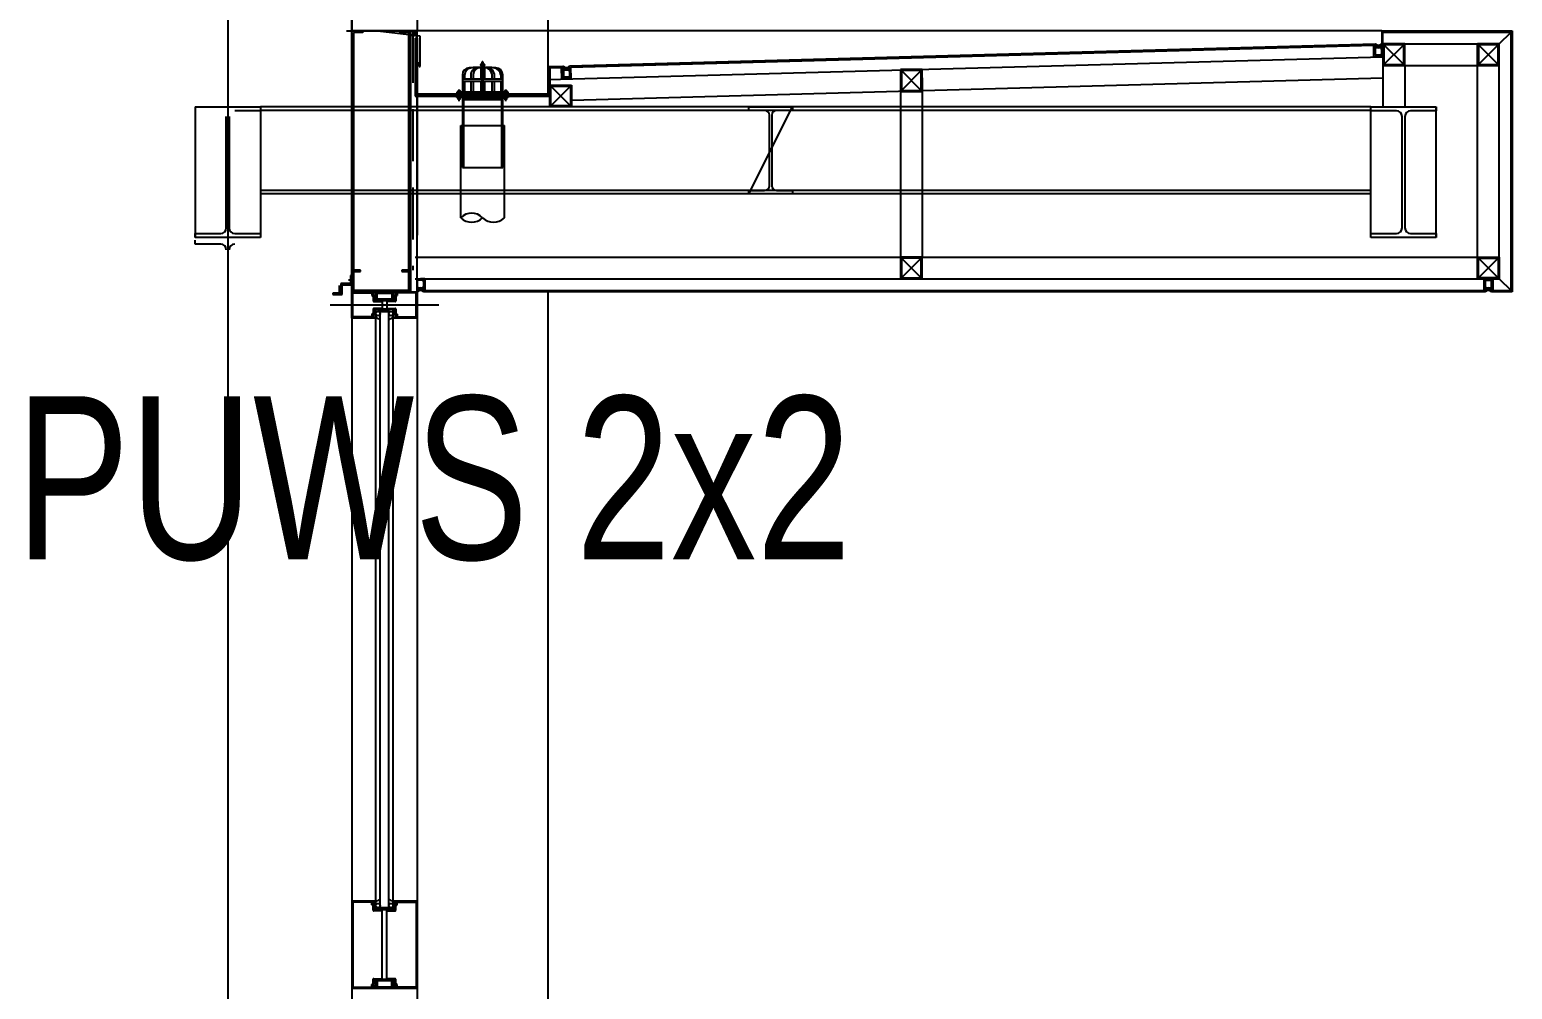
# Model space of a CAD drawing. Header units: millimetres. Extents: x 0 to 268175, y 0 to 74250.
# Drawn here: x 115230 to 118635, y 49346 to 51551 of the extents above; entities that cross this region are included whole.
import ezdxf
from ezdxf.enums import TextEntityAlignment as Align

# ---------------------------------------------------------------- set-up
doc = ezdxf.new("R2010")
doc.units = ezdxf.units.MM
doc.header["$LTSCALE"] = 200
doc.linetypes.add('CEN-GAUN', pattern=[32.2, 30, -1, 0.2, -1])
doc.linetypes.add('H3', pattern=[3, 2, -1])
for name, color, linetype in [('1 CEN', 15, 'CEN-GAUN'), ('BA', 9, 'Continuous'), ('PIPE RACK', 6, 'Continuous')]:
    doc.layers.add(name, color=color, linetype=linetype)
doc.styles.add('돋움체', font='gulim.ttc')

msp = doc.modelspace()

# ---------------------------------------------------------------- linework, layer by layer
at = {"layer": '1 CEN'}
msp.add_line((115685.2, 61303.5), (115685.2, 44634.9), dxfattribs=at)
at = {"layer": 'BA'}
for p, q in [((116420.2, 59148.2), (116420.2, 51467.6)), ((115970.2, 51608.2), (115970.2, 51548.2)), ((115970.2, 51548.2), (115970.2, 51608.2)), ((116120.2, 51580.7), (116120.2, 51548.2)), ((116030.2, 51547.5), (115957.9, 51547.5)), ((115970.2, 51548.2), (116105.2, 51548.2)), ((115970.2, 50948.2), (115970.2, 51548.2)), ((116120.2, 51548.2), (115970.2, 51548.2)), ((115995.2, 51544.2), (115974.2, 51544.2)), ((115974.2, 51544.2), (115974.2, 50952.2)), ((115995.2, 51548.2), (115995.2, 51544.2)), ((116127.2, 51535.7), (116030.2, 51547.5)), ((116080.2, 51544.2), (116080.2, 51548.2)), ((116101.2, 51544.2), (116080.2, 51544.2)), ((116101.2, 50952.2), (116101.2, 51544.2)), ((116102.1, 51545.2), (116102.1, 51541.2)), ((116111.1, 51548.2), (116105.1, 51548.2)), ((116105.1, 51538.2), (116111.1, 51538.2)), ((116105.2, 51548.2), (116105.2, 50948.2)), ((116108.2, 51548.2), (116120.2, 51548.2)), ((116108.2, 51538.2), (116120.2, 51536.6)), ((116114.1, 51541.2), (116114.1, 51545.2)), ((116115.5, 51531.4), (116115.5, 51398.2)), ((116115.5, 51531.4), (116118.7, 51531.4)), ((116118.7, 51531.4), (116118.7, 51401.4)), ((116118.7, 51531.4), (116120.2, 51531.4)), ((116120.2, 50888.2), (116120.2, 51548.2)), ((118335.2, 51548.2), (116120.2, 51548.2)), ((116120.2, 51531.4), (116120.2, 51402.9)), ((116127.2, 51465.7), (116127.2, 51535.7)), ((116470.4, 51467.4), (118320.2, 51517.9)), ((118320.2, 51500.2), (118320.2, 51518.2)), ((118320.2, 51491.2), (118320.2, 51517.9)), ((118335.2, 51548.2), (118635.2, 51548.2)), ((118335.2, 51548.2), (118335.2, 51492.7)), ((118335.2, 51500.2), (118335.2, 51518.2)), ((118338.2, 51545.2), (118632.2, 51545.2)), ((118338.2, 51491.2), (118338.2, 51545.2)), ((118388.2, 51518.2), (118338.2, 51518.2)), ((118338.2, 51518.2), (118338.2, 51468.2)), ((118340.5, 51518.2), (118605.2, 51518.2)), ((118388.2, 51468.2), (118388.2, 51518.2)), ((118555.2, 50978.2), (118555.2, 51518.2)), ((118605.2, 51518.2), (118555.2, 51518.2)), ((118555.2, 51518.2), (118555.2, 51468.2)), ((118605.2, 51518.2), (118632.2, 51545.2)), ((118605.2, 50978.2), (118605.2, 51518.2)), ((118605.2, 51468.2), (118605.2, 51518.2)), ((118632.2, 50951.2), (118632.2, 51545.2)), ((118635.2, 51548.2), (118635.2, 50948.2)), ((116421, 51436.1), (118338.2, 51488.3)), ((116473.4, 51464.4), (118317.2, 51514.8)), ((118317.2, 51488.2), (118317.2, 51514.8)), ((118317.2, 51488.2), (118327.8, 51488.2)), ((118320.2, 51504.6), (118320.2, 51495.6)), ((118320.2, 51492.7), (118335.2, 51492.7)), ((118320.2, 51491.2), (118327.8, 51491.2)), ((118320.2, 51491.2), (118338.2, 51491.2)), ((118330.7, 51509.1), (118324.7, 51509.1)), ((118324.7, 51491.1), (118330.7, 51491.1)), ((118327.8, 51491.2), (118327.8, 51488.2)), ((118335.2, 51495.6), (118335.2, 51504.6)), ((118340.5, 51470.5), (118385.9, 51515.9)), ((118340.5, 51515.9), (118385.9, 51470.5)), ((118385.9, 51515.9), (118340.5, 51515.9)), ((118340.5, 51515.9), (118340.5, 51470.5)), ((118385.9, 51470.5), (118385.9, 51515.9)), ((118557.5, 51470.5), (118602.9, 51515.9)), ((118557.5, 51515.9), (118602.9, 51470.5)), ((118602.9, 51515.9), (118557.5, 51515.9)), ((118557.5, 51515.9), (118557.5, 51470.5)), ((118602.9, 51470.5), (118602.9, 51515.9)), ((116125.2, 51475.7), (116125.2, 51465.7)), ((116125.2, 51465.7), (116127.2, 51465.7)), ((116301.1, 51462.7), (116239.8, 51462.7)), ((116243.6, 51449.7), (116243.6, 51437.1)), ((116249.1, 51462.7), (116249.1, 51464.7)), ((116249.1, 51464.7), (116291.8, 51464.7)), ((116291.8, 51462.7), (116249.1, 51462.7)), ((116249.2, 51449.1), (116249.2, 51437.1)), ((116266.4, 51462.7), (116266.4, 51437.1)), ((116266.9, 51465.6), (116274.1, 51465.6)), ((116266.9, 51464.9), (116266.9, 51465.6)), ((116274.1, 51464.9), (116266.9, 51464.9)), ((116269, 51474.9), (116271.9, 51474.7)), ((116269, 51474.4), (116271.9, 51474.2)), ((116269, 51474), (116271.9, 51473.7)), ((116269, 51473.5), (116271.9, 51473.3)), ((116269, 51473.1), (116271.9, 51472.8)), ((116269, 51472.6), (116271.9, 51472.3)), ((116269, 51472.1), (116271.9, 51471.9)), ((116269, 51471.7), (116271.9, 51471.4)), ((116269, 51471.2), (116271.9, 51471)), ((116269, 51470.8), (116271.9, 51470.5)), ((116269, 51470.3), (116271.9, 51470.1)), ((116269, 51469.8), (116271.9, 51469.6)), ((116269, 51469.4), (116271.9, 51469.1)), ((116269, 51468.9), (116271.9, 51468.7)), ((116269, 51468.4), (116271.9, 51468.2)), ((116269.3, 51467.3), (116269.3, 51476.2)), ((116269.3, 51464.7), (116269.3, 51466.5)), ((116269.3, 51388.5), (116269.3, 51462.7)), ((116270.5, 51454.5), (116270.5, 51476.8)), ((116271.6, 51467.3), (116271.6, 51476.2)), ((116271.6, 51464.7), (116271.6, 51466.5)), ((116271.6, 51388.5), (116271.6, 51462.7)), ((116274.1, 51465.6), (116274.1, 51464.9)), ((116274.5, 51462.7), (116274.5, 51437.1)), ((116291.7, 51449.1), (116291.7, 51437.1)), ((116291.8, 51464.7), (116291.8, 51462.7)), ((116297.3, 51449.7), (116297.3, 51437.1)), ((116420.2, 51467.6), (116420.2, 51402.9)), ((116420.2, 51466.1), (116455.4, 51467)), ((116421.7, 51466.1), (116453.9, 51466.9)), ((116421.7, 51466.1), (116421.7, 51401.4)), ((116424.9, 51463), (116450.7, 51463.6)), ((116424.9, 51463), (116424.9, 51398.2)), ((116450.7, 51463.6), (116451.4, 51436.9)), ((116453.9, 51467), (116454.5, 51440)), ((116455.4, 51467), (116456, 51441.5)), ((116455.8, 51449), (116455.4, 51467)), ((116455.9, 51444.4), (116455.7, 51453.4)), ((116460.1, 51458), (116466.1, 51458.1)), ((116471, 51440.4), (116470.4, 51467.4)), ((116470.8, 51449.4), (116470.4, 51467.4)), ((116470.7, 51453.7), (116470.9, 51444.7)), ((116474.1, 51437.5), (116473.4, 51464.4)), ((117280.2, 51458.9), (117230.2, 51458.9)), ((117230.2, 51458.9), (117230.2, 51408.9)), ((117232.5, 51411.2), (117277.9, 51456.6)), ((117232.5, 51456.6), (117277.9, 51411.2)), ((117277.9, 51456.6), (117232.5, 51456.6)), ((117232.5, 51456.6), (117232.5, 51411.2)), ((117277.9, 51411.2), (117277.9, 51456.6)), ((117280.2, 51408.9), (117280.2, 51458.9)), ((118338.2, 51468.2), (118555.2, 51468.2)), ((118338.2, 51468.2), (118338.2, 51373.2)), ((118338.2, 51468.2), (118388.2, 51468.2)), ((118340.5, 51470.5), (118385.9, 51470.5)), ((118388.2, 51468.2), (118388.2, 51373.2)), ((118555.2, 51468.2), (118605.2, 51468.2)), ((118557.5, 51470.5), (118602.9, 51470.5)), ((116224, 51446.9), (116224, 51406.7)), ((116316.9, 51437.1), (116224, 51437.1)), ((116316.9, 51431.9), (116224, 51431.9)), ((116229, 51446.9), (116229, 51437.1)), ((116229, 51431.9), (116229, 51406.7)), ((116243.6, 51431.9), (116243.6, 51406.7)), ((116249.2, 51431.9), (116249.2, 51406.7)), ((116266.4, 51431.9), (116266.4, 51406.7)), ((116274.1, 51415.6), (116266.9, 51415.6)), ((116266.9, 51415.6), (116266.9, 51414.9)), ((116266.9, 51414.9), (116274.1, 51414.9)), ((116268.1, 51413.5), (116268.1, 51414.9)), ((116272.8, 51413.5), (116272.8, 51414.9)), ((116274.1, 51414.9), (116274.1, 51415.6)), ((116274.5, 51431.9), (116274.5, 51406.7)), ((116291.7, 51431.9), (116291.7, 51406.7)), ((116297.3, 51431.9), (116297.3, 51406.7)), ((116312, 51446.9), (116312, 51437.1)), ((116312, 51431.9), (116312, 51406.7)), ((116316.9, 51406.7), (116316.9, 51446.9)), ((116424.9, 51373.2), (116424.9, 51423.2)), ((116424.9, 51423.2), (116474.9, 51423.2)), ((116472.6, 51375.5), (116427.2, 51420.9)), ((116472.6, 51420.9), (116427.2, 51375.5)), ((116427.2, 51375.5), (116427.2, 51420.9)), ((116427.2, 51420.9), (116472.6, 51420.9)), ((116463.5, 51437.2), (116451.4, 51436.9)), ((116471, 51440.4), (116454.5, 51440)), ((116471, 51441.9), (116456, 51441.5)), ((116466.5, 51440.1), (116460.5, 51440)), ((116471, 51440.4), (116463.4, 51440.2)), ((116463.4, 51440.2), (116463.5, 51437.2)), ((116474.1, 51437.5), (116463.5, 51437.2)), ((116472.6, 51420.9), (116472.6, 51375.5)), ((116474.9, 51423.2), (116474.9, 51373.2)), ((116474.9, 51398.2), (116474.9, 51419.5)), ((116475.3, 51388.9), (118338.2, 51439.7)), ((117230.2, 51438.9), (117230.2, 51028.2)), ((117280.2, 51440.1), (117280.2, 51028.2)), ((116115.5, 51398.2), (116424.9, 51398.2)), ((116118.7, 51401.4), (116421.7, 51401.4)), ((116120.2, 51402.9), (116420.2, 51402.9)), ((116211.4, 51406.7), (116211.4, 51402.9)), ((116329.1, 51406.7), (116211.4, 51406.7)), ((116211.4, 51402.9), (116329.1, 51402.9)), ((116211.4, 51394.5), (116211.4, 51398.2)), ((116211.4, 51398.2), (116329.1, 51398.2)), ((116329.1, 51394.5), (116211.4, 51394.5)), ((116220.3, 51407.6), (116213.1, 51407.6)), ((116213.1, 51407.6), (116213.1, 51406.9)), ((116213.1, 51406.9), (116220.3, 51406.9)), ((116213.1, 51394.2), (116220.3, 51394.2)), ((116213.1, 51393.4), (116213.1, 51394.2)), ((116220.3, 51393.4), (116213.1, 51393.4)), ((116214.4, 51409.4), (116214.4, 51407.6)), ((116214.4, 51392.1), (116214.4, 51393.4)), ((116214.9, 51410), (116218.5, 51410)), ((116214.9, 51391.5), (116218.5, 51391.5)), ((116215.3, 51389.6), (116215.3, 51391.5)), ((116218.2, 51391.3), (116215.3, 51391.3)), ((116218.2, 51390.8), (116215.3, 51390.8)), ((116218.2, 51390.3), (116215.3, 51390.3)), ((116215.4, 51389.7), (116215.4, 51391.5)), ((116215.5, 51392.1), (116215.5, 51409.4)), ((116216.7, 51386.2), (116216.7, 51413)), ((116217.9, 51392.1), (116217.9, 51409.4)), ((116218, 51389.7), (116218, 51391.5)), ((116218.2, 51389.6), (116218.2, 51391.5)), ((116219.1, 51409.4), (116219.1, 51407.6)), ((116219.1, 51392.1), (116219.1, 51393.4)), ((116220.3, 51406.9), (116220.3, 51407.6)), ((116220.3, 51394.2), (116220.3, 51393.4)), ((116272.2, 51412.9), (116268.7, 51412.9)), ((116269, 51411), (116269, 51412.9)), ((116269, 51412.7), (116271.9, 51412.7)), ((116269, 51412.2), (116271.9, 51412.2)), ((116269, 51411.7), (116271.9, 51411.7)), ((116269.3, 51410.8), (116269, 51411)), ((116269.1, 51411.1), (116269.1, 51412.9)), ((116269.3, 51410.9), (116269.1, 51411.1)), ((116269.3, 51410.9), (116271.6, 51410.9)), ((116269.3, 51410.8), (116271.7, 51410.8)), ((116271.6, 51410.9), (116271.8, 51411.1)), ((116271.7, 51410.8), (116271.9, 51411)), ((116271.8, 51411.1), (116271.8, 51412.9)), ((116271.9, 51411), (116271.9, 51412.9)), ((116320.2, 51407.6), (116327.4, 51407.6)), ((116320.2, 51406.9), (116320.2, 51407.6)), ((116327.4, 51406.9), (116320.2, 51406.9)), ((116327.4, 51394.2), (116320.2, 51394.2)), ((116320.2, 51394.2), (116320.2, 51393.4)), ((116320.2, 51393.4), (116327.4, 51393.4)), ((116321.4, 51409.4), (116321.4, 51407.6)), ((116321.4, 51392.1), (116321.4, 51393.4)), ((116325.5, 51410), (116322, 51410)), ((116325.5, 51391.5), (116322, 51391.5)), ((116322.3, 51389.6), (116322.3, 51391.5)), ((116322.3, 51391.3), (116325.2, 51391.3)), ((116322.3, 51390.8), (116325.2, 51390.8)), ((116322.3, 51390.3), (116325.2, 51390.3)), ((116322.4, 51389.7), (116322.4, 51391.5)), ((116322.6, 51392.1), (116322.6, 51409.4)), ((116323.8, 51386.2), (116323.8, 51413)), ((116324.9, 51392.1), (116324.9, 51409.4)), ((116325.1, 51389.7), (116325.1, 51391.5)), ((116325.2, 51389.6), (116325.2, 51391.5)), ((116326.1, 51409.4), (116326.1, 51407.6)), ((116326.1, 51392.1), (116326.1, 51393.4)), ((116327.4, 51407.6), (116327.4, 51406.9)), ((116327.4, 51393.4), (116327.4, 51394.2)), ((116329.1, 51402.9), (116329.1, 51406.7)), ((116329.1, 51398.2), (116329.1, 51394.5)), ((117230.2, 51408.9), (117280.2, 51408.9)), ((117232.5, 51411.2), (117277.9, 51411.2)), ((115610.2, 51373.2), (115610.2, 51073.2)), ((115610.2, 51373.2), (115760.2, 51373.2)), ((115682, 51095.2), (115682, 51351.2)), ((115688.5, 51351.2), (115688.5, 51095.2)), ((115760.2, 51364.2), (115701.5, 51364.2)), ((115760.2, 51373.2), (115760.2, 51073.2)), ((115760.2, 51373.2), (115760.2, 51364.2)), ((118310.2, 51373.2), (115760.2, 51373.2)), ((118310.2, 51365.2), (115760.2, 51365.2)), ((116474.9, 51373.2), (116424.9, 51373.2)), ((116472.6, 51375.5), (116427.2, 51375.5)), ((116881.9, 51173.2), (116981.9, 51373.2)), ((116881.9, 51365.2), (116881.9, 51373.2)), ((116881.9, 51373.2), (116981.9, 51373.2)), ((116918.1, 51365.2), (116881.9, 51365.2)), ((116929.1, 51192.2), (116929.1, 51354.2)), ((116934.6, 51354.2), (116934.6, 51192.2)), ((116981.9, 51365.2), (116945.6, 51365.2)), ((116981.9, 51373.2), (116981.9, 51365.2)), ((118310.2, 51082.2), (118310.2, 51373.2)), ((118310.2, 51364.2), (118310.2, 51373.2)), ((118310.2, 51373.2), (118460.2, 51373.2)), ((118369, 51364.2), (118310.2, 51364.2)), ((118382, 51095.2), (118382, 51351.2)), ((118388.5, 51351.2), (118388.5, 51095.2)), ((118460.2, 51364.2), (118401.5, 51364.2)), ((118460.2, 51373.2), (118460.2, 51364.2)), ((118460.2, 51073.2), (118460.2, 51373.2)), ((118310.2, 51181.2), (115760.2, 51181.2)), ((116881.9, 51173.2), (116881.9, 51181.2)), ((116881.9, 51181.2), (116918.1, 51181.2)), ((116945.6, 51181.2), (116981.9, 51181.2)), ((116981.9, 51181.2), (116981.9, 51173.2)), ((118310.2, 51173.2), (115760.2, 51173.2)), ((116981.9, 51173.2), (116881.9, 51173.2)), ((115610.2, 51073.2), (115610.2, 51082.2)), ((115610.2, 51082.2), (115669, 51082.2)), ((115701.5, 51082.2), (115760.2, 51082.2)), ((115760.2, 51082.2), (115760.2, 51073.2)), ((118310.2, 51073.2), (118310.2, 51082.2)), ((118310.2, 51082.2), (118369, 51082.2)), ((118401.5, 51082.2), (118460.2, 51082.2)), ((118460.2, 51082.2), (118460.2, 51073.2)), ((115760.2, 51073.2), (115610.2, 51073.2)), ((115610.2, 51058.2), (115610.2, 51067.2)), ((115669, 51058.2), (115610.2, 51058.2)), ((118460.2, 51073.2), (118310.2, 51073.2)), ((116115.5, 51028.2), (118555.2, 51028.2)), ((117280.2, 51028.2), (117230.2, 51028.2)), ((117230.2, 51028.2), (117230.2, 50978.2)), ((117232.5, 50980.5), (117277.9, 51025.9)), ((117232.5, 51025.9), (117277.9, 50980.5)), ((117277.9, 51025.9), (117232.5, 51025.9)), ((117232.5, 51025.9), (117232.5, 50980.5)), ((117277.9, 50980.5), (117277.9, 51025.9)), ((117280.2, 50978.2), (117280.2, 51028.2)), ((118555.2, 51028.2), (118605.2, 51028.2)), ((118555.2, 50978.2), (118555.2, 51028.2)), ((118557.5, 51025.9), (118602.9, 50980.5)), ((118557.5, 50980.5), (118602.9, 51025.9)), ((118557.5, 51025.9), (118602.9, 51025.9)), ((118557.5, 50980.5), (118557.5, 51025.9)), ((118602.9, 51025.9), (118602.9, 50980.5)), ((118605.2, 51028.2), (118605.2, 50978.2)), ((115974.6, 50975.2), (115962.8, 50975.2)), ((115970.2, 50986.2), (115967.2, 50986.2)), ((115967.2, 50986.2), (115967.2, 50967.2)), ((115970.2, 50993.2), (115970.2, 50953.2)), ((115970.2, 50964.2), (115970.2, 50986.2)), ((115973.4, 50953.2), (115973.4, 50993.2)), ((115990.2, 50998.2), (115975.2, 50998.2)), ((115975.2, 50995), (115990.2, 50995)), ((115990.2, 50995), (115990.2, 50998.2)), ((116100.2, 50998.2), (116085.2, 50998.2)), ((116085.2, 50998.2), (116085.2, 50995)), ((116085.2, 50995), (116100.2, 50995)), ((116102, 50993.2), (116102, 50953.2)), ((116105.2, 50953.2), (116105.2, 50993.2)), ((116115.5, 50978.2), (118605.2, 50978.2)), ((116130.7, 50975.4), (116124.7, 50975.4)), ((116138.2, 50978.2), (116127.7, 50978.2)), ((116127.7, 50975.2), (116127.7, 50978.2)), ((116135.2, 50975.2), (116127.7, 50975.2)), ((116135.2, 50975.2), (116135.2, 50948.2)), ((116138.2, 50978.2), (116138.2, 50951.2)), ((117230.2, 50978.2), (117280.2, 50978.2)), ((117232.5, 50980.5), (117277.9, 50980.5)), ((118605.2, 50978.2), (118555.2, 50978.2)), ((118602.9, 50980.5), (118557.5, 50980.5)), ((118569.7, 50978.2), (118569.7, 50951.2)), ((118569.7, 50978.2), (118590.7, 50978.2)), ((118572.7, 50975.2), (118572.7, 50948.2)), ((118572.7, 50975.2), (118587.7, 50975.2)), ((118583.2, 50975.4), (118577.2, 50975.4)), ((118580.2, 50975.2), (118580.2, 50978.2)), ((118587.7, 50975.2), (118587.7, 50948.2)), ((118590.7, 50978.2), (118590.7, 50951.2)), ((118605.2, 50978.2), (118632.2, 50951.2)), ((115945.2, 50945.2), (115926.2, 50945.2)), ((115926.2, 50945.2), (115926.2, 50942.2)), ((115926.2, 50942.2), (115948.2, 50942.2)), ((115942.2, 50948.2), (115942.2, 50963.2)), ((115967.2, 50967.2), (115945.2, 50967.2)), ((115945.2, 50967.2), (115945.2, 50945.2)), ((115948.2, 50942.2), (115948.2, 50964.2)), ((115948.2, 50964.2), (115970.2, 50964.2)), ((115970.2, 50948.2), (115970.2, 46948.2)), ((116105.2, 50948.2), (115970.2, 50948.2)), ((115970.2, 50888.2), (115970.2, 50948.2)), ((115970.2, 50948.2), (116025.2, 50948.2)), ((115972.7, 50890.7), (115972.7, 50945.7)), ((115972.7, 50945.7), (116016.5, 50945.7)), ((115974.2, 50952.2), (116101.2, 50952.2)), ((116100.2, 50951.4), (115975.2, 50951.4)), ((115975.2, 50948.2), (116100.2, 50948.2)), ((116016.5, 50945.7), (116016.5, 50939.7)), ((116019.5, 50938.7), (116017.5, 50938.7)), ((116017.5, 50938.7), (116019.5, 50938.7)), ((116019.5, 50945.7), (116019.5, 50941.2)), ((116019.5, 50938.7), (116019.5, 50927.2)), ((116023.5, 50946.2), (116020, 50946.2)), ((116020, 50940.7), (116023.5, 50940.7)), ((116022.5, 50938.2), (116022.5, 50928.2)), ((116024.9, 50938.7), (116023, 50938.7)), ((116023.5, 50944.8), (116023.5, 50946.2)), ((116024.9, 50944.8), (116023.5, 50944.8)), ((116023.5, 50940.7), (116023.5, 50942.1)), ((116023.5, 50942.1), (116024.9, 50942.1)), ((116025.2, 50948.2), (116065.2, 50948.2)), ((116025.2, 50928.2), (116025.2, 50948.2)), ((116025.2, 50948.2), (116025.2, 50945.1)), ((116025.2, 50941.8), (116025.2, 50939)), ((116028.2, 50945.2), (116062.2, 50945.2)), ((116028.2, 50931.2), (116028.2, 50945.2)), ((116062.2, 50945.2), (116062.2, 50931.2)), ((116065.2, 50948.2), (116065.2, 50928.2)), ((116065.2, 50945.1), (116065.2, 50948.2)), ((116065.2, 50948.2), (116120.2, 50948.2)), ((116065.2, 50939), (116065.2, 50941.8)), ((116067, 50944.8), (116065.5, 50944.8)), ((116065.5, 50942.1), (116067, 50942.1)), ((116067.5, 50938.7), (116065.5, 50938.7)), ((116070.5, 50946.2), (116067, 50946.2)), ((116067, 50946.2), (116067, 50944.8)), ((116067, 50942.1), (116067, 50940.7)), ((116067, 50940.7), (116070.5, 50940.7)), ((116068, 50928.2), (116068, 50938.2)), ((116071, 50941.2), (116071, 50945.7)), ((116073, 50938.7), (116071, 50938.7)), ((116073, 50938.7), (116071, 50938.7)), ((116073, 50938.7), (116071, 50938.7)), ((116071, 50938.7), (116071, 50927.2)), ((116117.7, 50945.7), (116074, 50945.7)), ((116074, 50945.7), (116074, 50939.7)), ((116117.7, 50890.7), (116117.7, 50945.7)), ((116120.2, 50970.9), (116120.2, 50961.9)), ((116120.2, 50966.2), (116120.2, 50948.2)), ((116120.2, 50948.2), (116120.2, 50888.2)), ((116124.7, 50957.4), (116130.7, 50957.4)), ((116135.2, 50961.9), (116135.2, 50970.9)), ((116135.2, 50966.2), (116135.2, 50948.2)), ((118572.7, 50948.2), (116135.2, 50948.2)), ((116138.2, 50951.2), (118569.7, 50951.2)), ((116420.2, 50948.2), (116420.2, 46948.2)), ((118572.7, 50970.9), (118572.7, 50961.9)), ((118572.7, 50966.2), (118572.7, 50948.2)), ((118577.2, 50957.4), (118583.2, 50957.4)), ((118587.7, 50961.9), (118587.7, 50970.9)), ((118587.7, 50966.2), (118587.7, 50948.2)), ((118635.2, 50948.2), (118587.7, 50948.2)), ((118590.7, 50951.2), (118632.2, 50951.2)), ((115920.2, 50918.2), (116170.2, 50918.2)), ((116019.5, 50909.2), (116019.5, 50897.7)), ((116020.5, 50926.2), (116040, 50926.2)), ((116040, 50910.2), (116020.5, 50910.2)), ((116022.5, 50928.2), (116068, 50928.2)), ((116022.5, 50907.7), (116022.5, 50898.2)), ((116067.5, 50908.2), (116023, 50903.2)), ((116067.5, 50908.2), (116023, 50908.2)), ((116023, 50908.2), (116023, 50903.2)), ((116067.5, 50908.2), (116023, 50908.2)), ((116023, 50903.2), (116067.5, 50903.2)), ((116065.2, 50928.2), (116025.2, 50928.2)), ((116062.2, 50931.2), (116028.2, 50931.2)), ((116035.2, 49533.2), (116035.2, 50908.2)), ((116055.2, 50903.2), (116035.2, 50903.2)), ((116040, 50926.2), (116040, 50910.2)), ((116070, 50926.2), (116050.5, 50926.2)), ((116050.5, 50926.2), (116050.5, 50910.2)), ((116050.5, 50910.2), (116070, 50910.2)), ((116055.2, 49533.2), (116055.2, 50908.2)), ((116067.5, 50903.2), (116067.5, 50908.2)), ((116068, 50898.2), (116068, 50907.7)), ((116071, 50909.2), (116071, 50897.7)), ((116025.2, 50888.2), (115970.2, 50888.2)), ((116016.5, 50890.7), (115972.7, 50890.7)), ((116016.5, 50896.7), (116016.5, 50890.7)), ((116019.5, 50897.7), (116017.5, 50897.7)), ((116019.5, 50895.2), (116019.5, 50890.7)), ((116023.5, 50895.7), (116020, 50895.7)), ((116020, 50890.2), (116023.5, 50890.2)), ((116023, 50897.7), (116024.9, 50897.7)), ((116023.5, 50894.3), (116023.5, 50895.7)), ((116024.9, 50894.3), (116023.5, 50894.3)), ((116023.5, 50890.2), (116023.5, 50891.6)), ((116023.5, 50891.6), (116024.9, 50891.6)), ((116025.2, 50897.4), (116025.2, 50894.6)), ((116025.2, 50891.3), (116025.2, 50888.2)), ((116065.2, 50894.6), (116065.2, 50897.4)), ((116065.2, 50888.2), (116065.2, 50891.3)), ((116120.2, 50888.2), (116065.2, 50888.2)), ((116065.5, 50897.7), (116067.5, 50897.7)), ((116067, 50894.3), (116065.5, 50894.3)), ((116065.5, 50891.6), (116067, 50891.6)), ((116070.5, 50895.7), (116067, 50895.7)), ((116067, 50895.7), (116067, 50894.3)), ((116067, 50891.6), (116067, 50890.2)), ((116067, 50890.2), (116070.5, 50890.2)), ((116071, 50897.7), (116073, 50897.7)), ((116071, 50890.7), (116071, 50895.2)), ((116074, 50896.7), (116074, 50890.7)), ((116074, 50890.7), (116117.7, 50890.7)), ((116120.2, 50888.2), (116120.2, 46948.2)), ((116025.2, 49548.2), (115970.2, 49548.2)), ((115970.2, 49548.2), (115970.2, 49348.2)), ((116016.5, 49545.7), (115972.7, 49545.7)), ((115972.7, 49545.7), (115972.7, 49350.7)), ((116016.5, 49539.7), (116016.5, 49545.7)), ((116019.5, 49541.2), (116019.5, 49545.7)), ((116020, 49546.2), (116023.5, 49546.2)), ((116023.5, 49546.2), (116023.5, 49544.8)), ((116023.5, 49544.8), (116024.9, 49544.8)), ((116024.9, 49542.1), (116023.5, 49542.1)), ((116023.5, 49542.1), (116023.5, 49540.7)), ((116025.2, 49545.1), (116025.2, 49548.2)), ((116025.2, 49539), (116025.2, 49541.8)), ((116120.2, 49548.2), (116065.2, 49548.2)), ((116065.2, 49548.2), (116065.2, 49545.1)), ((116065.2, 49541.8), (116065.2, 49539)), ((116065.5, 49544.8), (116067, 49544.8)), ((116067, 49542.1), (116065.5, 49542.1)), ((116067, 49544.8), (116067, 49546.2)), ((116067, 49546.2), (116070.5, 49546.2)), ((116067, 49540.7), (116067, 49542.1)), ((116071, 49545.7), (116071, 49541.2)), ((116074, 49539.7), (116074, 49545.7)), ((116074, 49545.7), (116117.7, 49545.7)), ((116117.7, 49545.7), (116117.7, 49350.7)), ((116120.2, 49348.2), (116120.2, 49548.2)), ((116019.5, 49538.7), (116017.5, 49538.7)), ((116019.5, 49527.2), (116019.5, 49538.7)), ((116023.5, 49540.7), (116020, 49540.7)), ((116040, 49526.2), (116020.5, 49526.2)), ((116022.5, 49528.7), (116022.5, 49538.2)), ((116023, 49538.7), (116024.9, 49538.7)), ((116067.5, 49528.2), (116023, 49533.2)), ((116023, 49528.2), (116023, 49533.2)), ((116023, 49533.2), (116067.5, 49533.2)), ((116067.5, 49528.2), (116023, 49528.2)), ((116067.5, 49528.2), (116023, 49528.2)), ((116055.2, 49533.2), (116035.2, 49533.2)), ((116040, 49370.2), (116040, 49526.2)), ((116050.5, 49370.2), (116050.5, 49526.2)), ((116050.5, 49526.2), (116070, 49526.2)), ((116065.5, 49538.7), (116067.5, 49538.7)), ((116070.5, 49540.7), (116067, 49540.7)), ((116067.5, 49533.2), (116067.5, 49528.2)), ((116068, 49538.2), (116068, 49528.7)), ((116071, 49527.2), (116071, 49538.7)), ((116071, 49538.7), (116073, 49538.7)), ((115970.2, 49348.2), (116025.2, 49348.2)), ((115972.7, 49350.7), (116016.5, 49350.7)), ((116016.5, 49350.7), (116016.5, 49356.7)), ((116019.5, 49357.7), (116017.5, 49357.7)), ((116017.5, 49357.7), (116019.5, 49357.7)), ((116019.5, 49357.7), (116019.5, 49369.2)), ((116019.5, 49350.7), (116019.5, 49355.2)), ((116020, 49355.7), (116023.5, 49355.7)), ((116023.5, 49350.2), (116020, 49350.2)), ((116020.5, 49370.2), (116040, 49370.2)), ((116022.5, 49358.2), (116022.5, 49368.2)), ((116022.5, 49368.2), (116068, 49368.2)), ((116024.9, 49357.7), (116023, 49357.7)), ((116023.5, 49355.7), (116023.5, 49354.3)), ((116023.5, 49354.3), (116024.9, 49354.3)), ((116024.9, 49351.6), (116023.5, 49351.6)), ((116023.5, 49351.6), (116023.5, 49350.2)), ((116065.2, 49368.2), (116025.2, 49368.2)), ((116025.2, 49368.2), (116025.2, 49348.2)), ((116025.2, 49354.6), (116025.2, 49357.4)), ((116025.2, 49348.2), (116025.2, 49351.3)), ((116025.2, 49348.2), (116065.2, 49348.2)), ((116062.2, 49365.2), (116028.2, 49365.2)), ((116028.2, 49365.2), (116028.2, 49351.2)), ((116028.2, 49351.2), (116062.2, 49351.2)), ((116070, 49370.2), (116050.5, 49370.2)), ((116062.2, 49351.2), (116062.2, 49365.2)), ((116065.2, 49348.2), (116065.2, 49368.2)), ((116065.2, 49357.4), (116065.2, 49354.6)), ((116065.2, 49351.3), (116065.2, 49348.2)), ((116065.2, 49348.2), (116120.2, 49348.2)), ((116067.5, 49357.7), (116065.5, 49357.7)), ((116065.5, 49354.3), (116067, 49354.3)), ((116067, 49351.6), (116065.5, 49351.6)), ((116067, 49354.3), (116067, 49355.7)), ((116067, 49355.7), (116070.5, 49355.7)), ((116067, 49350.2), (116067, 49351.6)), ((116070.5, 49350.2), (116067, 49350.2)), ((116068, 49368.2), (116068, 49358.2)), ((116071, 49357.7), (116071, 49369.2)), ((116073, 49357.7), (116071, 49357.7)), ((116071, 49355.2), (116071, 49350.7)), ((116074, 49350.7), (116074, 49356.7)), ((116117.7, 49350.7), (116074, 49350.7))]:
    msp.add_line(p, q, dxfattribs=at)
at = {"layer": 'BA', "color": 251, "linetype": 'H3', "ltscale": 0.3}
msp.add_line((116110.2, 51548.2), (116110.2, 50998.2), dxfattribs=at)
at = {"layer": 'BA', "color": 251}
for p, q in [((116120.2, 50948.2), (116120.2, 51548.2)), ((116025.2, 49533.2), (116025.2, 50908.2)), ((116065.2, 49533.2), (116065.2, 50908.2))]:
    msp.add_line(p, q, dxfattribs=at)
at = {"layer": 'BA', "color": 5}
msp.add_line((116120.2, 51503.2), (116120.2, 51078.2), dxfattribs=at)
at = {"layer": 'BA', "ltscale": 50}
for p, q in [((116224.5, 51394.5), (116224.5, 51234.2)), ((116226.9, 51394.5), (116226.9, 51234.2)), ((116226.9, 51392.3), (116314.3, 51392.3)), ((116226.9, 51389.9), (116314.3, 51389.9)), ((116314.3, 51234.2), (116314.3, 51394.5)), ((116316.7, 51234.2), (116316.7, 51394.5)), ((116220.5, 51118.6), (116220.5, 51330.4)), ((116220.5, 51330.4), (116320.5, 51330.4)), ((116320.5, 51118.6), (116320.5, 51330.4)), ((116224.5, 51234.2), (116316.7, 51234.2))]:
    msp.add_line(p, q, dxfattribs=at)
at = {"layer": 'BA'}
for centre in [(116030.2, 50898.2), (116060.2, 50898.2), (116030.2, 49538.2), (116060.2, 49538.2)]:
    msp.add_circle(centre, 5, dxfattribs=at)
for centre, radius, start, end in [((116105.1, 51545.2), 3, 90, 180), ((116105.1, 51541.2), 3, 180, 270), ((116111.1, 51545.2), 3, 0, 90), ((116111.1, 51541.2), 3, 270, 0), ((116119.4, 51543.2), 7.25, 136.3972, 146.3163), ((116146.4, 51547.7), 34.2, 194.424, 197.4621), ((116123.6, 51542.4), 9.45, 142.0361, 217.9639), ((116125.6, 51542.4), 9.45, 142.0361, 217.9639), ((116127.6, 51542.4), 9.45, 142.0361, 217.9639), ((118327.7, 51526), 10.9, 226.3972, 313.6028), ((118327.7, 51523), 10.9, 226.3972, 313.6028), ((118327.7, 51520), 10.9, 226.3972, 313.6028), ((118327.7, 51517), 10.9, 226.3972, 236.3163), ((118324.7, 51504.6), 4.5, 90, 180), ((118324.7, 51495.6), 4.5, 180, 270), ((118330.7, 51504.6), 4.5, 0, 90), ((118330.7, 51495.6), 4.5, 270, 0), ((118327.7, 51517), 10.9, 303.6837, 313.6028), ((116239.8, 51446.9), 15.7, 90, 180), ((116246.7, 51445.2), 17.8, 103.2193, 174.5647), ((116261, 51445.7), 17.9, 108.5583, 167.0991), ((116266.8, 51445.7), 17.9, 108.5583, 169.0379), ((116274.2, 51445.7), 17.9, 10.9621, 71.4417), ((116279.9, 51445.7), 17.9, 12.9009, 71.4417), ((116294.3, 51445.2), 17.8, 5.4353, 76.7807), ((116301.1, 51446.9), 15.7, 0, 90), ((116462.7, 51474.9), 10.9, 227.7924, 314.998), ((116462.7, 51471.9), 10.9, 227.7924, 314.998), ((116462.8, 51468.9), 10.9, 227.7924, 314.998), ((116462.9, 51465.9), 10.9, 227.7924, 237.7115), ((116460.2, 51453.5), 4.5, 91.3952, 181.3952), ((116466.2, 51453.6), 4.5, 1.3952, 91.3952), ((116462.9, 51465.9), 10.9, 305.0789, 314.998), ((116460.4, 51444.5), 4.5, 181.3952, 271.3952), ((116466.4, 51444.6), 4.5, 271.3952, 1.3952), ((116214.9, 51409.4), 0.589, 0, 180), ((116214.9, 51392.1), 0.589, 180, 0), ((116216.7, 51408.6), 1.47, 36.8699, 143.1301), ((116216.7, 51393), 1.47, 216.8699, 323.1301), ((116218.5, 51409.4), 0.589, 0, 180), ((116218.5, 51392.1), 0.589, 180, 0), ((116268.7, 51413.5), 0.589, 180, 0), ((116270.5, 51414.4), 1.47, 216.8699, 323.1301), ((116272.2, 51413.5), 0.589, 180, 0), ((116322, 51409.4), 0.589, 0, 180), ((116322, 51392.1), 0.589, 180, 0), ((116323.8, 51408.6), 1.47, 36.8699, 143.1301), ((116323.8, 51393), 1.47, 216.8699, 323.1301), ((116325.5, 51409.4), 0.589, 0, 180), ((116325.5, 51392.1), 0.589, 180, 0), ((116918.1, 51354.2), 11, 0, 90), ((116945.6, 51354.2), 11, 90, 180), ((118369, 51351.2), 13, 0, 90), ((118401.5, 51351.2), 13, 90, 180), ((116918.1, 51192.2), 11, 270, 0), ((116945.6, 51192.2), 11, 180, 270), ((116245.5, 51093.6), 35.4, 45, 135), ((116245.5, 51143.6), 35.4, 225, 315), ((116295.5, 51143.6), 35.4, 225, 315), ((115669, 51095.2), 13, 270, 0), ((115701.5, 51095.2), 13, 180, 270), ((118369, 51095.2), 13, 270, 0), ((118401.5, 51095.2), 13, 180, 270), ((115669, 51045.2), 13, 0, 90), ((115701.5, 51045.2), 13, 90, 180), ((115975.2, 50993.2), 5, 90, 180), ((115975.2, 50993.2), 1.8, 90, 180), ((116100.2, 50993.2), 5, 0, 90), ((116100.2, 50993.2), 1.8, 0, 90), ((116124.7, 50970.9), 4.5, 90, 180), ((116130.7, 50970.9), 4.5, 0, 90), ((118577.2, 50970.9), 4.5, 90, 180), ((118583.2, 50970.9), 4.5, 0, 90), ((115975.2, 50953.2), 5, 180, 270), ((115975.2, 50953.2), 1.8, 180, 270), ((116017.5, 50939.7), 1, 180.0001, 270.0001), ((116020, 50945.7), 0.5, 90.0001, 180.0001), ((116020, 50941.2), 0.5, 180.0001, 270.0001), ((116023, 50938.2), 0.5, 90.0001, 180.0001), ((116024.9, 50945.1), 0.3, 270.0001, 0.0001), ((116024.9, 50941.8), 0.3, 0.0001, 90.0001), ((116024.9, 50939), 0.3, 270.0001, 0.0001), ((116065.5, 50945.1), 0.3, 180.0001, 270.0001), ((116065.5, 50941.8), 0.3, 90.0001, 180.0001), ((116065.5, 50939), 0.3, 180.0001, 270.0001), ((116067.5, 50938.2), 0.5, 0.0001, 90.0001), ((116070.5, 50945.7), 0.5, 0.0001, 90.0001), ((116070.5, 50941.2), 0.5, 270.0001, 0.0001), ((116073, 50939.7), 1, 270.0001, 0.0001), ((116100.2, 50953.2), 5, 270, 0), ((116100.2, 50953.2), 1.8, 270, 0), ((116124.7, 50961.9), 4.5, 180, 270), ((116127.7, 50949.5), 10.9, 123.6837, 133.6028), ((116127.7, 50946.5), 10.9, 46.3972, 133.6028), ((116127.7, 50943.5), 10.9, 46.3972, 133.6028), ((116127.7, 50940.5), 10.9, 46.3972, 133.6028), ((116130.7, 50961.9), 4.5, 270, 0), ((116127.7, 50949.5), 10.9, 46.3972, 56.3163), ((118577.2, 50961.9), 4.5, 180, 270), ((118580.2, 50949.5), 10.9, 123.6837, 133.6028), ((118580.2, 50946.5), 10.9, 46.3972, 133.6028), ((118580.2, 50943.5), 10.9, 46.3972, 133.6028), ((118580.2, 50940.5), 10.9, 46.3972, 133.6028), ((118583.2, 50961.9), 4.5, 270, 0), ((118580.2, 50949.5), 10.9, 46.3972, 56.3163), ((116020.5, 50927.2), 1, 180.0001, 270.0001), ((116020.5, 50909.2), 1, 90.0001, 180.0001), ((116023, 50907.7), 0.5, 90.0001, 180.0001), ((116067.5, 50907.7), 0.5, 0.0001, 90.0001), ((116070, 50927.2), 1, 270.0001, 0.0001), ((116070, 50909.2), 1, 0.0001, 90.0001), ((116017.5, 50896.7), 1, 90.0001, 180.0001), ((116020, 50895.2), 0.5, 90.0001, 180.0001), ((116020, 50890.7), 0.5, 180.0001, 270.0001), ((116023, 50898.2), 0.5, 180.0001, 270.0001), ((116022.8, 50870.7), 17.7, 45.2496, 83.3859), ((116024.9, 50897.4), 0.3, 0.0001, 90.0001), ((116024.9, 50894.6), 0.3, 270.0001, 0.0001), ((116024.9, 50891.3), 0.3, 0.0001, 90.0001), ((116067.7, 50870.7), 17.7, 96.614, 134.7503), ((116065.5, 50897.4), 0.3, 90.0001, 180.0001), ((116065.5, 50894.6), 0.3, 180.0001, 270.0001), ((116065.5, 50891.3), 0.3, 90.0001, 180.0001), ((116067.5, 50898.2), 0.5, 270.0001, 0.0001), ((116070.5, 50895.2), 0.5, 0.0001, 90.0001), ((116070.5, 50890.7), 0.5, 270.0001, 0.0001), ((116073, 50896.7), 1, 0.0001, 90.0001), ((116020, 49545.7), 0.5, 89.9999, 179.9999), ((116020, 49541.2), 0.5, 179.9999, 269.9999), ((116022.8, 49565.8), 17.7, 276.6141, 314.7504), ((116024.9, 49545.1), 0.3, 269.9999, 359.9999), ((116024.9, 49541.8), 0.3, 359.9999, 89.9999), ((116067.7, 49565.8), 17.7, 225.2497, 263.386), ((116065.5, 49545.1), 0.3, 179.9999, 269.9999), ((116065.5, 49541.8), 0.3, 89.9999, 179.9999), ((116070.5, 49545.7), 0.5, 359.9999, 89.9999), ((116070.5, 49541.2), 0.5, 269.9999, 359.9999), ((116017.5, 49539.7), 1, 179.9999, 269.9999), ((116020.5, 49527.2), 1, 179.9999, 269.9999), ((116023, 49538.2), 0.5, 89.9999, 179.9999), ((116023, 49528.7), 0.5, 179.9999, 269.9999), ((116024.9, 49539), 0.3, 269.9999, 359.9999), ((116065.5, 49539), 0.3, 179.9999, 269.9999), ((116067.5, 49538.2), 0.5, 359.9999, 89.9999), ((116067.5, 49528.7), 0.5, 269.9999, 359.9999), ((116070, 49527.2), 1, 269.9999, 359.9999), ((116073, 49539.7), 1, 269.9999, 359.9999), ((116017.5, 49356.7), 1, 89.9999, 179.9999), ((116020.5, 49369.2), 1, 89.9999, 179.9999), ((116020, 49355.2), 0.5, 89.9999, 179.9999), ((116020, 49350.7), 0.5, 179.9999, 269.9999), ((116023, 49358.2), 0.5, 179.9999, 269.9999), ((116024.9, 49357.4), 0.3, 359.9999, 89.9999), ((116024.9, 49354.6), 0.3, 269.9999, 359.9999), ((116024.9, 49351.3), 0.3, 359.9999, 89.9999), ((116065.5, 49357.4), 0.3, 89.9999, 179.9999), ((116065.5, 49354.6), 0.3, 179.9999, 269.9999), ((116065.5, 49351.3), 0.3, 89.9999, 179.9999), ((116067.5, 49358.2), 0.5, 269.9999, 359.9999), ((116070, 49369.2), 1, 359.9999, 89.9999), ((116070.5, 49355.2), 0.5, 359.9999, 89.9999), ((116070.5, 49350.7), 0.5, 269.9999, 359.9999), ((116073, 49356.7), 1, 359.9999, 89.9999)]:
    msp.add_arc(centre, radius, start, end, dxfattribs=at)
at = {"layer": 'BA', "color": 9}
for centre, radius, start, end in [((116266.4, 51470.5), 0.72, 0, 180), ((116270.5, 51470.5), 4.8, 180, 0), ((116270.5, 51470.5), 3.36, 180, 0), ((116270.5, 51475.4), 1.42, 33.9641, 146.0359), ((116270.5, 51465.7), 1.42, 33.9641, 146.0359), ((116274.5, 51470.5), 0.72, 0, 180)]:
    msp.add_arc(centre, radius, start, end, dxfattribs=at)

# ---------------------------------------------------------------- texts
at = {"layer": 'PIPE RACK', "style": '돋움체', "width": 0.8}
msp.add_text('PUWS 2x2', height=375, dxfattribs=at).set_placement((115198.2, 50521.1, 0), align=Align.MIDDLE_LEFT)

doc.saveas('drawing.dxf')
